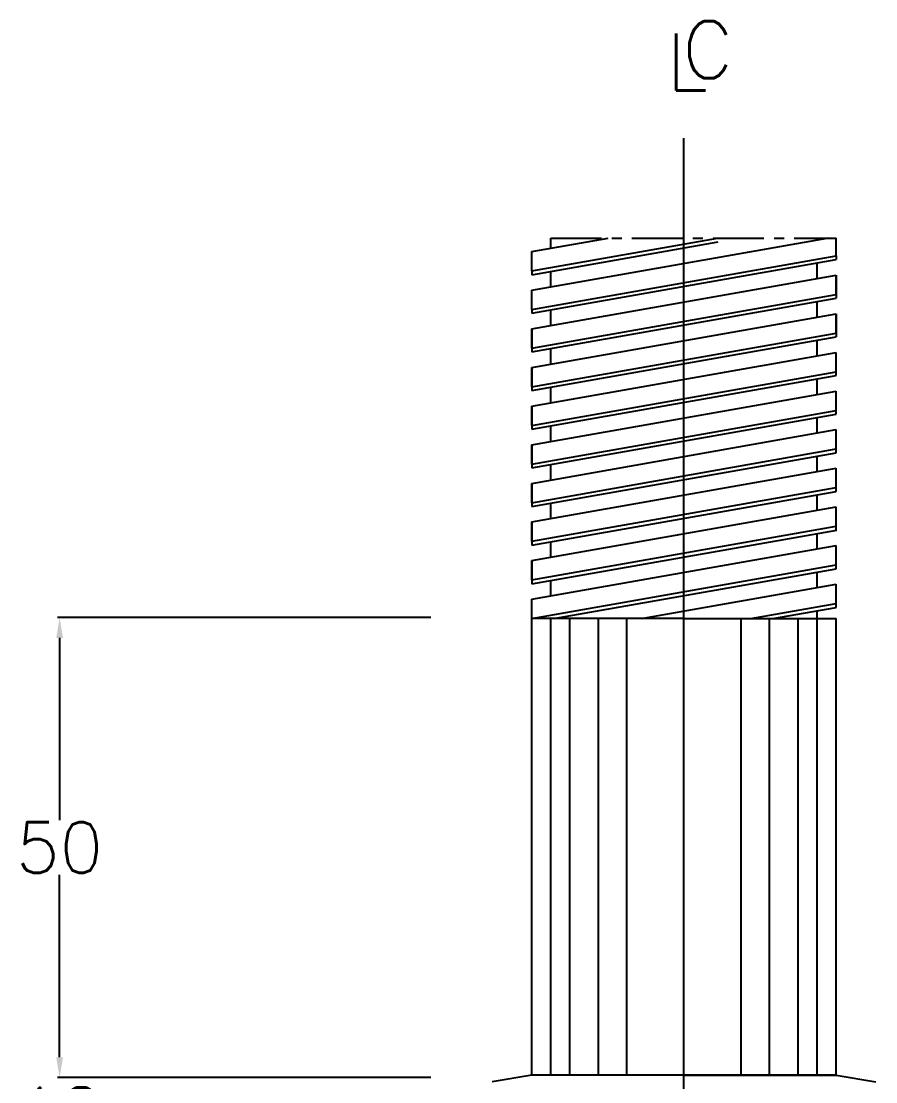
# Model space of a CAD drawing. Header units: metres. Extents: x 444 to 3227, y -3167 to -392.
# Drawn here: x 895.6 to 937.8, y -2239.1 to -2186.8 of the extents above; entities that cross this region are included whole.
import ezdxf

# ---------------------------------------------------------------- set-up
doc = ezdxf.new("R2010")
doc.units = ezdxf.units.M
doc.linetypes.add('CENTERX2', pattern=[4, 2.5, -0.5, 0.5, -0.5])
doc.layers.get('DEFPOINTS').update_dxf_attribs({"linetype": 'CONTINUOUS'})
for name, color, linetype in [('BANGUNAN', 7, 'CONTINUOUS'), ('DIMENSI', 7, 'CONTINUOUS'), ('TEX', 7, 'CONTINUOUS')]:
    doc.layers.add(name, color=color, linetype=linetype)
doc.styles.get("Standard").update_dxf_attribs({"font": 'Simplex.shx', "height": 2.5})
doc.dimstyles.new('Skala 50', dxfattribs={"dimtxt": 0.2, "dimasz": 1, "dimexe": 0.1, "dimexo": 0.2, "dimgap": 0.1, "dimtad": 3, "dimtih": 1, "dimtoh": 1, "dimlfac": 0.5, "dimzin": 0, "dimdsep": 46, "dimtxsty": 'Standard', "dimcen": 0.05, "dimclrd": 8, "dimclre": 8, "dimclrt": 10, "dimadec": 0, "dimazin": 0, "dimtfac": 1, "dimtofl": 0, "dimtmove": 0, "dimatfit": 3, "dimfxl": 1, "dimtolj": 1, "dimtzin": 0, "dimarcsym": 0})

# ---------------------------------------------------------------- blocks, each defined once
blk = doc.blocks.new('*D300')
at = {"layer": 'DEFPOINTS', "color": 0}
for p in [(916.018, -2216.2), (897.521, -2238.861), (916.018, -2238.861)]:
    blk.add_point(p, dxfattribs=at)
at = {"layer": 'DIMENSI', "color": 8, "lineweight": -2}
for p, q in [((915.818, -2216.2), (897.421, -2216.2)), ((897.521, -2217.2), (897.521, -2226.18)), ((897.521, -2237.861), (897.521, -2228.88)), ((915.818, -2238.861), (897.421, -2238.861))]:
    blk.add_line(p, q, dxfattribs=at)
at = {"layer": 'DIMENSI', "color": 8}
for points in [[(897.354, -2217.2), (897.688, -2217.2), (897.521, -2216.2)], [(897.354, -2237.861), (897.688, -2237.861), (897.521, -2238.861)]]:
    blk.add_solid(points, dxfattribs=at)
at = {"layer": 'DIMENSI', "color": 10, "insert": (897.521, -2227.53), "char_height": 2.5, "attachment_point": 5}
blk.add_mtext('\\A1;50', dxfattribs=at)
blk = doc.blocks.new('*D305')
at = {"layer": 'DEFPOINTS', "color": 0}
for p in [(913.924, -2238.861), (897.521, -2242.347), (913.924, -2242.347)]:
    blk.add_point(p, dxfattribs=at)
at = {"layer": 'DIMENSI', "color": 8, "lineweight": -2}
for p, q in [((897.521, -2237.861), (897.521, -2236.861)), ((913.724, -2238.861), (897.421, -2238.861)), ((913.724, -2242.347), (897.421, -2242.347)), ((897.521, -2243.347), (897.521, -2244.347))]:
    blk.add_line(p, q, dxfattribs=at)
at = {"layer": 'DIMENSI', "color": 8}
for points in [[(897.354, -2237.861), (897.688, -2237.861), (897.521, -2238.861)], [(897.354, -2243.347), (897.688, -2243.347), (897.521, -2242.347)]]:
    blk.add_solid(points, dxfattribs=at)
at = {"layer": 'DIMENSI', "color": 10, "insert": (897.521, -2240.604), "char_height": 2.5, "attachment_point": 5}
blk.add_mtext('\\A1;12', dxfattribs=at)

msp = doc.modelspace()

# ---------------------------------------------------------------- linework, layer by layer
at = {"layer": 'BANGUNAN', "color": 1}
for p, q in [((928.29557, -2296.53302), (928.29557, -2192.5859)), ((928.29557, -2279.99967), (928.29557, -2216.24967))]:
    msp.add_line(p, q, dxfattribs=at)
at = {"layer": 'BANGUNAN', "color": 2}
for p, q in [((920.79557, -2199.11435), (929.95285, -2197.49967)), ((920.79557, -2198.16238), (924.55401, -2197.49967)), ((920.79557, -2200.06631), (935.3517, -2197.49967)), ((920.79557, -2199.30474), (929.98541, -2197.68432)), ((921.73307, -2197.99708), (921.73307, -2197.49967)), ((934.85807, -2197.58671), (934.85807, -2197.49967)), ((935.79557, -2198.37337), (935.79557, -2197.49967)), ((920.79557, -2199.11435), (920.79557, -2198.16238)), ((920.79557, -2201.01827), (935.79557, -2198.37337)), ((920.79557, -2201.20866), (935.79541, -2198.56379)), ((934.85807, -2199.49064), (934.85807, -2198.72907)), ((935.79557, -2198.37337), (935.79541, -2198.56379)), ((920.79557, -2199.11435), (920.79557, -2199.30474)), ((920.79557, -2201.97023), (935.79557, -2199.32533)), ((921.73307, -2199.901), (921.73307, -2199.13943)), ((935.79476, -2199.32547), (935.79379, -2200.468)), ((935.79557, -2200.27729), (935.79557, -2199.32533)), ((920.79557, -2201.01827), (920.79557, -2200.06631)), ((920.79557, -2202.9222), (935.79557, -2200.27729)), ((920.79557, -2203.11259), (935.79379, -2200.468)), ((934.85807, -2201.39456), (934.85807, -2200.63299)), ((920.79557, -2201.01827), (920.79557, -2201.20866)), ((920.79557, -2203.87416), (935.79557, -2201.22925)), ((921.73307, -2201.80493), (921.73307, -2201.04336)), ((935.79314, -2201.22968), (935.79217, -2202.37221)), ((935.79557, -2202.18122), (935.79557, -2201.22925)), ((920.79557, -2202.9222), (920.79557, -2201.97023)), ((920.79557, -2201.97023), (920.79557, -2203.11259)), ((920.79557, -2204.82612), (935.79557, -2202.18122)), ((920.79557, -2205.01651), (935.79217, -2202.37221)), ((921.73307, -2203.70885), (921.73307, -2202.94728)), ((934.85807, -2203.29849), (934.85807, -2202.53692)), ((920.79557, -2205.77808), (935.79557, -2203.13318)), ((935.79557, -2204.27553), (935.79557, -2203.13318)), ((920.79557, -2204.82612), (920.79557, -2203.87416)), ((920.79557, -2203.87416), (920.79557, -2205.01651)), ((920.79557, -2206.73005), (935.79557, -2204.08514)), ((920.79557, -2206.92044), (935.79557, -2204.27553)), ((934.85807, -2205.20241), (934.85807, -2204.44084)), ((920.79557, -2207.68201), (935.79557, -2205.0371)), ((921.73307, -2205.61278), (921.73307, -2204.85121)), ((935.79557, -2206.17946), (935.79557, -2205.0371)), ((920.79557, -2206.73005), (920.79557, -2205.77808)), ((920.79557, -2205.77808), (920.79557, -2206.92044)), ((920.79557, -2208.63397), (935.79557, -2205.98907)), ((920.79557, -2208.82436), (935.79557, -2206.17946)), ((934.85807, -2207.10634), (934.85807, -2206.34477)), ((920.79557, -2209.58593), (935.79557, -2206.94103)), ((921.73307, -2207.5167), (921.73307, -2206.75513)), ((935.79557, -2208.08338), (935.79557, -2206.94103)), ((920.79557, -2208.63397), (920.79557, -2207.68201)), ((920.79557, -2207.68201), (920.79557, -2208.82436)), ((920.79557, -2210.5379), (935.79557, -2207.89299)), ((920.79557, -2210.72829), (935.79557, -2208.08338)), ((921.73307, -2209.42063), (921.73307, -2208.65906)), ((934.85807, -2209.01026), (934.85807, -2208.24869)), ((920.79557, -2211.48986), (935.79557, -2208.84495)), ((935.79557, -2209.98731), (935.79557, -2208.84495)), ((920.79557, -2210.5379), (920.79557, -2209.58593)), ((920.79557, -2209.58593), (920.79557, -2210.72829)), ((920.79557, -2209.58593), (920.79557, -2210.72829)), ((920.79557, -2212.44182), (935.79557, -2209.79692)), ((920.79557, -2212.63221), (935.79557, -2209.98731)), ((934.85807, -2210.91419), (934.85807, -2210.15262)), ((920.79557, -2213.39378), (935.79557, -2210.74888)), ((921.73307, -2211.32455), (921.73307, -2210.56298)), ((935.79557, -2211.89123), (935.79557, -2210.74888)), ((920.79557, -2212.44182), (920.79557, -2211.48986)), ((920.79557, -2211.48986), (920.79557, -2212.63221)), ((920.79557, -2214.34575), (935.79557, -2211.70084)), ((920.79557, -2214.53614), (935.82813, -2211.88549)), ((934.85807, -2212.81811), (934.85807, -2212.05654)), ((920.79557, -2215.29771), (935.79557, -2212.6528)), ((921.73307, -2213.22848), (921.73307, -2212.46691)), ((935.79557, -2213.79516), (935.79557, -2212.6528)), ((920.79557, -2214.34575), (920.79557, -2213.39378)), ((920.79557, -2213.39378), (920.79557, -2214.53614)), ((920.79557, -2216.24967), (935.79557, -2213.60477)), ((921.87534, -2216.24967), (935.79557, -2213.79516)), ((934.85807, -2214.72203), (934.85807, -2213.96046)), ((921.73307, -2215.1324), (921.73307, -2214.37083)), ((926.19442, -2216.24967), (935.79557, -2214.55673)), ((935.79557, -2215.69908), (935.79557, -2214.55673)), ((920.79557, -2238.74967), (920.79557, -2215.29771)), ((931.59327, -2216.24967), (935.79557, -2215.50869)), ((932.67304, -2216.24967), (935.79557, -2215.69908)), ((934.85807, -2238.74967), (934.85807, -2215.86439)), ((928.29557, -2216.24967), (920.79557, -2216.24967)), ((921.73307, -2238.74967), (921.73307, -2216.24967)), ((922.67057, -2238.74967), (922.67057, -2216.24967)), ((924.07682, -2238.74967), (924.07682, -2216.24967)), ((925.48307, -2238.74967), (925.48307, -2216.24967)), ((928.29557, -2216.24967), (935.79557, -2216.24967)), ((931.10807, -2238.74967), (931.10807, -2216.24967)), ((932.51432, -2238.74967), (932.51432, -2216.24967)), ((933.92057, -2238.74967), (933.92057, -2216.24967)), ((935.79557, -2238.74967), (935.79557, -2216.24967)), ((920.79557, -2238.74967), (918.84087, -2239.07058)), ((935.79557, -2238.74967), (920.79557, -2238.74967)), ((928.29557, -2238.74967), (935.79557, -2238.74967)), ((935.79557, -2238.74967), (937.75027, -2239.07058))]:
    msp.add_line(p, q, dxfattribs=at)
at = {"layer": 'BANGUNAN', "color": 2, "linetype": 'CENTERX2'}
msp.add_line((921.73307, -2197.49967), (935.79557, -2197.49967), dxfattribs=at)

# ---------------------------------------------------------------- texts
at = {"layer": 'TEX', "color": 2}
for s, p in [('  C', (924.3444, -2189.62965)), ('L', (927.42714, -2190.23701))]:
    msp.add_text(s, height=2.8125, dxfattribs=at).set_placement(p)

# ---------------------------------------------------------------- dimensions: what is measured, and where the dimension line sits
at = {"layer": 'DIMENSI', "color": 2}
dim = msp.add_aligned_dim(p1=(916.01804, -2216.19958), p2=(916.01804, -2238.86107), distance=-18.49707, text='50', dimstyle='Skala 50', override={"dimtad": 0}, dxfattribs=at)
dim.commit()
dim.dimension.update_dxf_attribs({"geometry": '*D300', "text_midpoint": (897.52097, -2227.53033)})
dim = msp.add_linear_dim(base=(897.52097, -2242.34745), p1=(913.92403, -2238.86107), p2=(913.92403, -2242.34745), angle=270, text='12', dimstyle='Skala 50', override={"dimtad": 0}, dxfattribs=at)
dim.commit()
dim.dimension.update_dxf_attribs({"geometry": '*D305', "text_midpoint": (897.52097, -2240.60426), "dimtype": 161})

doc.saveas('drawing.dxf')
